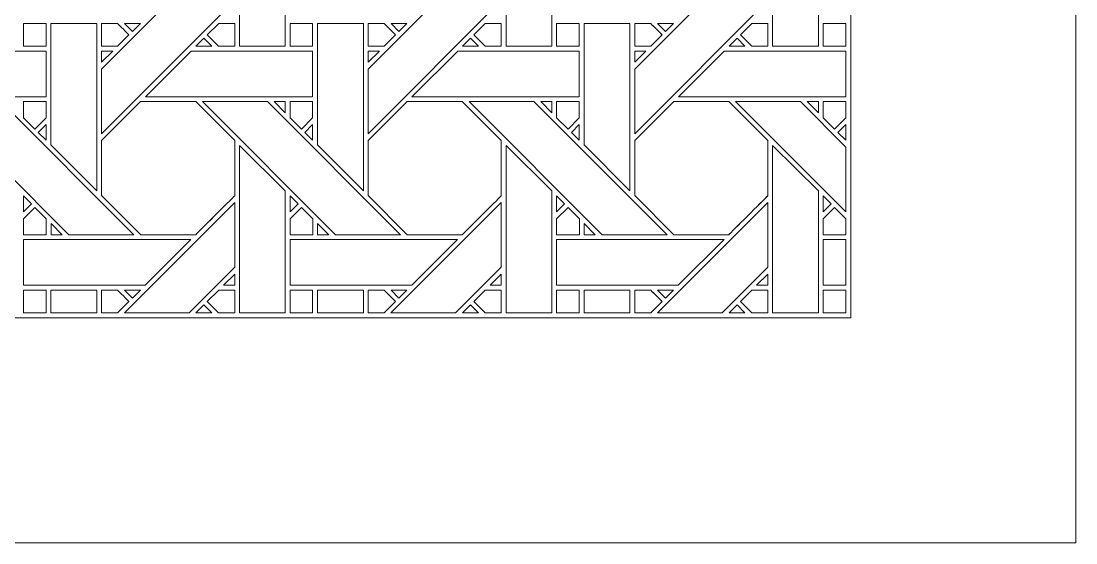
# Model space of a CAD drawing. Header units: inches. Extents: x 4.9 to 19.9, y 1.6 to 16.6.
# Drawn here: x 16.129 to 19.883, y 1.595 to 3.451 of the extents above; entities that cross this region are included whole.
import ezdxf

# ---------------------------------------------------------------- set-up
doc = ezdxf.new("R2010")
doc.units = ezdxf.units.IN
doc.header["$MEASUREMENT"] = 0
doc.layers.add('Design', color=7, linetype='Continuous', lineweight=0)

msp = doc.modelspace()

# ---------------------------------------------------------------- linework, layer by layer
at = {"layer": 'Design'}
for points, knots in [([(4.8829, 16.5948), (4.8829, 16.5948), (4.8829, 1.5948), (4.8829, 1.5948), (4.8829, 1.5948), (19.8829, 1.5948), (19.8829, 1.5948), (19.8829, 1.5948), (19.8829, 16.5948), (19.8829, 16.5948), (19.8829, 16.5948), (4.8829, 16.5948), (4.8829, 16.5948)], [0, 0, 0, 0, 1, 1, 1, 2, 2, 2, 3, 3, 3, 4, 4, 4, 4]), ([(5.684, 15.7937), (5.684, 15.7937), (5.684, 2.3959), (5.684, 2.3959), (5.684, 2.3959), (19.0818, 2.3959), (19.0818, 2.3959), (19.0818, 2.3959), (19.0818, 15.7937), (19.0818, 15.7937), (19.0818, 15.7937), (5.684, 15.7937), (5.684, 15.7937)], [0, 0, 0, 0, 1, 1, 1, 2, 2, 2, 3, 3, 3, 4, 4, 4, 4]), ([(17.0689, 3.7957), (17.0689, 3.7957), (17.0689, 3.362), (17.0689, 3.362), (17.0689, 3.362), (16.9061, 3.362), (16.9061, 3.362), (16.9061, 3.362), (16.9061, 3.9579), (16.9061, 3.9579), (16.9061, 3.9579), (17.0689, 3.7957), (17.0689, 3.7957)], [0, 0, 0, 0, 1, 1, 1, 2, 2, 2, 3, 3, 3, 4, 4, 4, 4]), ([(18.0176, 3.7957), (18.0176, 3.7957), (18.0176, 3.362), (18.0176, 3.362), (18.0176, 3.362), (17.8548, 3.362), (17.8548, 3.362), (17.8548, 3.362), (17.8548, 3.9579), (17.8548, 3.9579), (17.8548, 3.9579), (18.0176, 3.7957), (18.0176, 3.7957)], [0, 0, 0, 0, 1, 1, 1, 2, 2, 2, 3, 3, 3, 4, 4, 4, 4]), ([(18.8036, 3.362), (18.8036, 3.362), (18.8036, 3.9579), (18.8036, 3.9579), (18.8036, 3.9579), (18.9663, 3.7957), (18.9663, 3.7957), (18.9663, 3.7957), (18.9663, 3.362), (18.9663, 3.362), (18.9663, 3.362), (18.8036, 3.362), (18.8036, 3.362)], [0, 0, 0, 0, 1, 1, 1, 2, 2, 2, 3, 3, 3, 4, 4, 4, 4]), ([(16.4153, 3.2807), (16.4153, 3.2807), (16.889, 3.7543), (16.889, 3.7543), (16.889, 3.7543), (16.889, 3.5243), (16.889, 3.5243), (16.889, 3.5243), (16.4153, 3.0506), (16.4153, 3.0506), (16.4153, 3.0506), (16.4153, 3.2807), (16.4153, 3.2807)], [0, 0, 0, 0, 1, 1, 1, 2, 2, 2, 3, 3, 3, 4, 4, 4, 4]), ([(17.364, 3.2807), (17.364, 3.2807), (17.8377, 3.7543), (17.8377, 3.7543), (17.8377, 3.7543), (17.8377, 3.5243), (17.8377, 3.5243), (17.8377, 3.5243), (17.364, 3.0506), (17.364, 3.0506), (17.364, 3.0506), (17.364, 3.2807), (17.364, 3.2807)], [0, 0, 0, 0, 1, 1, 1, 2, 2, 2, 3, 3, 3, 4, 4, 4, 4]), ([(18.3128, 3.2807), (18.3128, 3.2807), (18.7864, 3.7543), (18.7864, 3.7543), (18.7864, 3.7543), (18.7864, 3.5243), (18.7864, 3.5243), (18.7864, 3.5243), (18.3128, 3.0506), (18.3128, 3.0506), (18.3128, 3.0506), (18.3128, 3.2807), (18.3128, 3.2807)], [0, 0, 0, 0, 1, 1, 1, 2, 2, 2, 3, 3, 3, 4, 4, 4, 4]), ([(16.1375, 3.4428), (16.1375, 3.4428), (16.2177, 3.4428), (16.2177, 3.4428), (16.2177, 3.4428), (16.2177, 3.362), (16.2177, 3.362), (16.2177, 3.362), (16.1375, 3.362), (16.1375, 3.362), (16.1375, 3.362), (16.1375, 3.4428), (16.1375, 3.4428)], [0, 0, 0, 0, 1, 1, 1, 2, 2, 2, 3, 3, 3, 4, 4, 4, 4]), ([(16.2177, 3.4428), (16.2177, 3.4428), (16.2177, 3.362), (16.2177, 3.362), (16.2177, 3.362), (16.1375, 3.362), (16.1375, 3.362), (16.1375, 3.362), (16.1375, 3.4428), (16.1375, 3.4428), (16.1375, 3.4428), (16.2177, 3.4428), (16.2177, 3.4428)], [0, 0, 0, 0, 1, 1, 1, 2, 2, 2, 3, 3, 3, 4, 4, 4, 4]), ([(16.3982, 3.4428), (16.3982, 3.4428), (16.3982, 2.8477), (16.3982, 2.8477), (16.3982, 2.8477), (16.2352, 3.0106), (16.2352, 3.0106), (16.2352, 3.0106), (16.2352, 3.4428), (16.2352, 3.4428), (16.2352, 3.4428), (16.3982, 3.4428), (16.3982, 3.4428)], [0, 0, 0, 0, 1, 1, 1, 2, 2, 2, 3, 3, 3, 4, 4, 4, 4]), ([(16.4724, 3.4428), (16.4775, 3.4377), (16.5083, 3.4069), (16.5127, 3.4024), (16.5127, 3.4024), (16.4723, 3.362), (16.4723, 3.362), (16.4723, 3.362), (16.4153, 3.362), (16.4153, 3.362), (16.4153, 3.362), (16.4153, 3.4428), (16.4153, 3.4428), (16.4153, 3.4428), (16.4724, 3.4428), (16.4724, 3.4428)], [0, 0, 0, 0, 1, 1, 1, 2, 2, 2, 3, 3, 3, 4, 4, 4, 5, 5, 5, 5]), ([(16.4153, 3.362), (16.4153, 3.362), (16.4153, 3.4428), (16.4153, 3.4428), (16.4153, 3.4428), (16.4724, 3.4428), (16.4724, 3.4428), (16.4777, 3.4375), (16.5085, 3.4067), (16.5127, 3.4024), (16.5127, 3.4024), (16.4723, 3.362), (16.4723, 3.362), (16.4723, 3.362), (16.4153, 3.362), (16.4153, 3.362)], [0, 0, 0, 0, 1, 1, 1, 2, 2, 2, 3, 3, 3, 4, 4, 4, 5, 5, 5, 5]), ([(16.4967, 3.4428), (16.4967, 3.4428), (16.5532, 3.4428), (16.5532, 3.4428), (16.5532, 3.4428), (16.5249, 3.4146), (16.5249, 3.4146), (16.5249, 3.4146), (16.4967, 3.4428), (16.4967, 3.4428)], [0, 0, 0, 0, 1, 1, 1, 2, 2, 2, 3, 3, 3, 3]), ([(16.8319, 3.362), (16.8319, 3.362), (16.7915, 3.4024), (16.7915, 3.4024), (16.7915, 3.4024), (16.832, 3.4428), (16.832, 3.4428), (16.832, 3.4428), (16.889, 3.4428), (16.889, 3.4428), (16.889, 3.4428), (16.889, 3.362), (16.889, 3.362), (16.889, 3.362), (16.8319, 3.362), (16.8319, 3.362)], [0, 0, 0, 0, 1, 1, 1, 2, 2, 2, 3, 3, 3, 4, 4, 4, 5, 5, 5, 5]), ([(16.7915, 3.4024), (16.7915, 3.4024), (16.832, 3.4428), (16.832, 3.4428), (16.832, 3.4428), (16.889, 3.4428), (16.889, 3.4428), (16.889, 3.4428), (16.889, 3.362), (16.889, 3.362), (16.889, 3.362), (16.8319, 3.362), (16.8319, 3.362), (16.8319, 3.362), (16.7915, 3.4024), (16.7915, 3.4024)], [0, 0, 0, 0, 1, 1, 1, 2, 2, 2, 3, 3, 3, 4, 4, 4, 5, 5, 5, 5]), ([(17.0862, 3.362), (17.0862, 3.362), (17.0862, 3.4428), (17.0862, 3.4428), (17.0862, 3.4428), (17.1665, 3.4428), (17.1665, 3.4428), (17.1665, 3.4428), (17.1665, 3.362), (17.1665, 3.362), (17.1665, 3.362), (17.0862, 3.362), (17.0862, 3.362)], [0, 0, 0, 0, 1, 1, 1, 2, 2, 2, 3, 3, 3, 4, 4, 4, 4]), ([(17.1665, 3.4428), (17.1665, 3.4428), (17.1665, 3.362), (17.1665, 3.362), (17.1665, 3.362), (17.0862, 3.362), (17.0862, 3.362), (17.0862, 3.362), (17.0862, 3.4428), (17.0862, 3.4428), (17.0862, 3.4428), (17.1665, 3.4428), (17.1665, 3.4428)], [0, 0, 0, 0, 1, 1, 1, 2, 2, 2, 3, 3, 3, 4, 4, 4, 4]), ([(17.3469, 3.4428), (17.3469, 3.4428), (17.3469, 2.8477), (17.3469, 2.8477), (17.3469, 2.8477), (17.184, 3.0106), (17.184, 3.0106), (17.184, 3.0106), (17.184, 3.4428), (17.184, 3.4428), (17.184, 3.4428), (17.3469, 3.4428), (17.3469, 3.4428)], [0, 0, 0, 0, 1, 1, 1, 2, 2, 2, 3, 3, 3, 4, 4, 4, 4]), ([(17.4211, 3.4428), (17.4263, 3.4377), (17.457, 3.4069), (17.4615, 3.4024), (17.4615, 3.4024), (17.421, 3.362), (17.421, 3.362), (17.421, 3.362), (17.3641, 3.362), (17.3641, 3.362), (17.3641, 3.362), (17.3641, 3.4428), (17.3641, 3.4428), (17.3641, 3.4428), (17.4211, 3.4428), (17.4211, 3.4428)], [0, 0, 0, 0, 1, 1, 1, 2, 2, 2, 3, 3, 3, 4, 4, 4, 5, 5, 5, 5]), ([(17.3641, 3.362), (17.3641, 3.362), (17.3641, 3.4428), (17.3641, 3.4428), (17.3641, 3.4428), (17.4211, 3.4428), (17.4211, 3.4428), (17.4265, 3.4375), (17.4573, 3.4067), (17.4615, 3.4024), (17.4615, 3.4024), (17.421, 3.362), (17.421, 3.362), (17.421, 3.362), (17.3641, 3.362), (17.3641, 3.362)], [0, 0, 0, 0, 1, 1, 1, 2, 2, 2, 3, 3, 3, 4, 4, 4, 5, 5, 5, 5]), ([(17.4455, 3.4428), (17.4455, 3.4428), (17.5019, 3.4428), (17.5019, 3.4428), (17.5019, 3.4428), (17.4736, 3.4146), (17.4736, 3.4146), (17.4736, 3.4146), (17.4455, 3.4428), (17.4455, 3.4428)], [0, 0, 0, 0, 1, 1, 1, 2, 2, 2, 3, 3, 3, 3]), ([(17.7806, 3.362), (17.7806, 3.362), (17.7403, 3.4024), (17.7403, 3.4024), (17.7403, 3.4024), (17.7807, 3.4428), (17.7807, 3.4428), (17.7807, 3.4428), (17.8377, 3.4428), (17.8377, 3.4428), (17.8377, 3.4428), (17.8377, 3.362), (17.8377, 3.362), (17.8377, 3.362), (17.7806, 3.362), (17.7806, 3.362)], [0, 0, 0, 0, 1, 1, 1, 2, 2, 2, 3, 3, 3, 4, 4, 4, 5, 5, 5, 5]), ([(17.7403, 3.4024), (17.7403, 3.4024), (17.7807, 3.4428), (17.7807, 3.4428), (17.7807, 3.4428), (17.8377, 3.4428), (17.8377, 3.4428), (17.8377, 3.4428), (17.8377, 3.362), (17.8377, 3.362), (17.8377, 3.362), (17.7806, 3.362), (17.7806, 3.362), (17.7806, 3.362), (17.7403, 3.4024), (17.7403, 3.4024)], [0, 0, 0, 0, 1, 1, 1, 2, 2, 2, 3, 3, 3, 4, 4, 4, 5, 5, 5, 5]), ([(18.0349, 3.4428), (18.0349, 3.4428), (18.1152, 3.4428), (18.1152, 3.4428), (18.1152, 3.4428), (18.1152, 3.362), (18.1152, 3.362), (18.1152, 3.362), (18.0349, 3.362), (18.0349, 3.362), (18.0349, 3.362), (18.0349, 3.4428), (18.0349, 3.4428)], [0, 0, 0, 0, 1, 1, 1, 2, 2, 2, 3, 3, 3, 4, 4, 4, 4]), ([(18.1152, 3.4428), (18.1152, 3.4428), (18.1152, 3.362), (18.1152, 3.362), (18.1152, 3.362), (18.0349, 3.362), (18.0349, 3.362), (18.0349, 3.362), (18.0349, 3.4428), (18.0349, 3.4428), (18.0349, 3.4428), (18.1152, 3.4428), (18.1152, 3.4428)], [0, 0, 0, 0, 1, 1, 1, 2, 2, 2, 3, 3, 3, 4, 4, 4, 4]), ([(18.2956, 3.4428), (18.2956, 3.4428), (18.2956, 2.8477), (18.2956, 2.8477), (18.2956, 2.8477), (18.1327, 3.0106), (18.1327, 3.0106), (18.1327, 3.0106), (18.1327, 3.4428), (18.1327, 3.4428), (18.1327, 3.4428), (18.2956, 3.4428), (18.2956, 3.4428)], [0, 0, 0, 0, 1, 1, 1, 2, 2, 2, 3, 3, 3, 4, 4, 4, 4]), ([(18.3699, 3.4428), (18.375, 3.4377), (18.4058, 3.4069), (18.4102, 3.4024), (18.4102, 3.4024), (18.3698, 3.362), (18.3698, 3.362), (18.3698, 3.362), (18.3128, 3.362), (18.3128, 3.362), (18.3128, 3.362), (18.3128, 3.4428), (18.3128, 3.4428), (18.3128, 3.4428), (18.3699, 3.4428), (18.3699, 3.4428)], [0, 0, 0, 0, 1, 1, 1, 2, 2, 2, 3, 3, 3, 4, 4, 4, 5, 5, 5, 5]), ([(18.3128, 3.362), (18.3128, 3.362), (18.3128, 3.4428), (18.3128, 3.4428), (18.3128, 3.4428), (18.3699, 3.4428), (18.3699, 3.4428), (18.3752, 3.4375), (18.406, 3.4067), (18.4102, 3.4024), (18.4102, 3.4024), (18.3698, 3.362), (18.3698, 3.362), (18.3698, 3.362), (18.3128, 3.362), (18.3128, 3.362)], [0, 0, 0, 0, 1, 1, 1, 2, 2, 2, 3, 3, 3, 4, 4, 4, 5, 5, 5, 5]), ([(18.3942, 3.4428), (18.3942, 3.4428), (18.4507, 3.4428), (18.4507, 3.4428), (18.4507, 3.4428), (18.4224, 3.4146), (18.4224, 3.4146), (18.4224, 3.4146), (18.3942, 3.4428), (18.3942, 3.4428)], [0, 0, 0, 0, 1, 1, 1, 2, 2, 2, 3, 3, 3, 3]), ([(18.7294, 3.362), (18.7294, 3.362), (18.689, 3.4024), (18.689, 3.4024), (18.689, 3.4024), (18.7294, 3.4428), (18.7294, 3.4428), (18.7294, 3.4428), (18.7865, 3.4428), (18.7865, 3.4428), (18.7865, 3.4428), (18.7865, 3.362), (18.7865, 3.362), (18.7865, 3.362), (18.7294, 3.362), (18.7294, 3.362)], [0, 0, 0, 0, 1, 1, 1, 2, 2, 2, 3, 3, 3, 4, 4, 4, 5, 5, 5, 5]), ([(18.7865, 3.362), (18.7865, 3.362), (18.7294, 3.362), (18.7294, 3.362), (18.7294, 3.362), (18.689, 3.4024), (18.689, 3.4024), (18.689, 3.4024), (18.7294, 3.4428), (18.7294, 3.4428), (18.7294, 3.4428), (18.7865, 3.4428), (18.7865, 3.4428), (18.7865, 3.4428), (18.7865, 3.362), (18.7865, 3.362)], [0, 0, 0, 0, 1, 1, 1, 2, 2, 2, 3, 3, 3, 4, 4, 4, 5, 5, 5, 5]), ([(19.0639, 3.362), (19.0639, 3.362), (18.9837, 3.362), (18.9837, 3.362), (18.9837, 3.362), (18.9837, 3.4428), (18.9837, 3.4428), (18.9837, 3.4428), (19.0639, 3.4428), (19.0639, 3.4428), (19.0639, 3.4428), (19.0639, 3.362), (19.0639, 3.362)], [0, 0, 0, 0, 1, 1, 1, 2, 2, 2, 3, 3, 3, 4, 4, 4, 4]), ([(18.9837, 3.362), (18.9837, 3.362), (18.9837, 3.4428), (18.9837, 3.4428), (18.9837, 3.4428), (19.0639, 3.4428), (19.0639, 3.4428), (19.0639, 3.4428), (19.0639, 3.362), (19.0639, 3.362), (19.0639, 3.362), (18.9837, 3.362), (18.9837, 3.362)], [0, 0, 0, 0, 1, 1, 1, 2, 2, 2, 3, 3, 3, 4, 4, 4, 4]), ([(16.8076, 3.362), (16.8076, 3.362), (16.7511, 3.362), (16.7511, 3.362), (16.7511, 3.362), (16.7794, 3.3903), (16.7794, 3.3903), (16.7794, 3.3903), (16.8076, 3.362), (16.8076, 3.362)], [0, 0, 0, 0, 1, 1, 1, 2, 2, 2, 3, 3, 3, 3]), ([(17.7564, 3.362), (17.7564, 3.362), (17.6999, 3.362), (17.6999, 3.362), (17.6999, 3.362), (17.7281, 3.3903), (17.7281, 3.3903), (17.7281, 3.3903), (17.7564, 3.362), (17.7564, 3.362)], [0, 0, 0, 0, 1, 1, 1, 2, 2, 2, 3, 3, 3, 3]), ([(18.6768, 3.3903), (18.6768, 3.3903), (18.7051, 3.362), (18.7051, 3.362), (18.7051, 3.362), (18.6486, 3.362), (18.6486, 3.362), (18.6486, 3.362), (18.6768, 3.3903), (18.6768, 3.3903)], [0, 0, 0, 0, 1, 1, 1, 2, 2, 2, 3, 3, 3, 3]), ([(15.7853, 3.3449), (15.7853, 3.3449), (16.2177, 3.3449), (16.2177, 3.3449), (16.2177, 3.3449), (16.2177, 3.1821), (16.2177, 3.1821), (16.2177, 3.1821), (15.6224, 3.1821), (15.6224, 3.1821), (15.6224, 3.1821), (15.7853, 3.3449), (15.7853, 3.3449)], [0, 0, 0, 0, 1, 1, 1, 2, 2, 2, 3, 3, 3, 4, 4, 4, 4]), ([(16.4551, 3.3449), (16.4551, 3.3449), (16.4153, 3.3051), (16.4153, 3.3051), (16.4153, 3.3051), (16.4153, 3.3449), (16.4153, 3.3449), (16.4153, 3.3449), (16.4551, 3.3449), (16.4551, 3.3449)], [0, 0, 0, 0, 1, 1, 1, 2, 2, 2, 3, 3, 3, 3]), ([(16.734, 3.3449), (16.734, 3.3449), (17.1664, 3.3449), (17.1664, 3.3449), (17.1664, 3.3449), (17.1664, 3.1821), (17.1664, 3.1821), (17.1664, 3.1821), (16.5711, 3.1821), (16.5711, 3.1821), (16.5711, 3.1821), (16.734, 3.3449), (16.734, 3.3449)], [0, 0, 0, 0, 1, 1, 1, 2, 2, 2, 3, 3, 3, 4, 4, 4, 4]), ([(17.4039, 3.3449), (17.4039, 3.3449), (17.364, 3.3051), (17.364, 3.3051), (17.364, 3.3051), (17.364, 3.3449), (17.364, 3.3449), (17.364, 3.3449), (17.4039, 3.3449), (17.4039, 3.3449)], [0, 0, 0, 0, 1, 1, 1, 2, 2, 2, 3, 3, 3, 3]), ([(17.6827, 3.3449), (17.6827, 3.3449), (18.1152, 3.3449), (18.1152, 3.3449), (18.1152, 3.3449), (18.1152, 3.1821), (18.1152, 3.1821), (18.1152, 3.1821), (17.5199, 3.1821), (17.5199, 3.1821), (17.5199, 3.1821), (17.6827, 3.3449), (17.6827, 3.3449)], [0, 0, 0, 0, 1, 1, 1, 2, 2, 2, 3, 3, 3, 4, 4, 4, 4]), ([(18.3526, 3.3449), (18.3526, 3.3449), (18.3128, 3.3051), (18.3128, 3.3051), (18.3128, 3.3051), (18.3128, 3.3449), (18.3128, 3.3449), (18.3128, 3.3449), (18.3526, 3.3449), (18.3526, 3.3449)], [0, 0, 0, 0, 1, 1, 1, 2, 2, 2, 3, 3, 3, 3]), ([(19.0639, 3.3449), (19.0639, 3.3449), (19.0639, 3.1821), (19.0639, 3.1821), (19.0639, 3.1821), (18.4686, 3.1821), (18.4686, 3.1821), (18.4686, 3.1821), (18.6314, 3.3449), (18.6314, 3.3449), (18.6314, 3.3449), (19.0639, 3.3449), (19.0639, 3.3449)], [0, 0, 0, 0, 1, 1, 1, 2, 2, 2, 3, 3, 3, 4, 4, 4, 4]), ([(15.8257, 3.165), (15.8257, 3.165), (16.0567, 3.165), (16.0567, 3.165), (16.0567, 3.165), (16.5303, 2.6913), (16.5303, 2.6913), (16.5303, 2.6913), (16.2993, 2.6913), (16.2993, 2.6913), (16.2993, 2.6913), (15.8257, 3.165), (15.8257, 3.165)], [0, 0, 0, 0, 1, 1, 1, 2, 2, 2, 3, 3, 3, 4, 4, 4, 4]), ([(16.2177, 3.1649), (16.2177, 3.1649), (16.2177, 3.1073), (16.2177, 3.1073), (16.2177, 3.1073), (16.1778, 3.0674), (16.1778, 3.0674), (16.1778, 3.0674), (16.1375, 3.1077), (16.1375, 3.1077), (16.1375, 3.1077), (16.1375, 3.1649), (16.1375, 3.1649), (16.1375, 3.1649), (16.2177, 3.1649), (16.2177, 3.1649)], [0, 0, 0, 0, 1, 1, 1, 2, 2, 2, 3, 3, 3, 4, 4, 4, 5, 5, 5, 5]), ([(16.1778, 3.0674), (16.1778, 3.0674), (16.1375, 3.1077), (16.1375, 3.1077), (16.1375, 3.1077), (16.1375, 3.1649), (16.1375, 3.1649), (16.1375, 3.1649), (16.2177, 3.1649), (16.2177, 3.1649), (16.2177, 3.1649), (16.2177, 3.1073), (16.2177, 3.1073), (16.2177, 3.1073), (16.1778, 3.0674), (16.1778, 3.0674)], [0, 0, 0, 0, 1, 1, 1, 2, 2, 2, 3, 3, 3, 4, 4, 4, 5, 5, 5, 5]), ([(16.4153, 2.8305), (16.4153, 2.8305), (16.4153, 3.0262), (16.4153, 3.0262), (16.4153, 3.0262), (16.554, 3.1649), (16.554, 3.1649), (16.554, 3.1649), (16.7502, 3.1649), (16.7502, 3.1649), (16.7502, 3.1649), (16.889, 3.0262), (16.889, 3.0262), (16.889, 3.0262), (16.889, 2.83), (16.889, 2.83), (16.8712, 2.812), (16.7593, 2.7003), (16.7503, 2.6913), (16.7503, 2.6913), (16.5546, 2.6913), (16.5546, 2.6913), (16.5546, 2.6913), (16.4153, 2.8305), (16.4153, 2.8305)], [0, 0, 0, 0, 1, 1, 1, 2, 2, 2, 3, 3, 3, 4, 4, 4, 5, 5, 5, 6, 6, 6, 7, 7, 7, 8, 8, 8, 8]), ([(16.5546, 2.6913), (16.5546, 2.6913), (16.4153, 2.8305), (16.4153, 2.8305), (16.4153, 2.8305), (16.4153, 3.0262), (16.4153, 3.0262), (16.4153, 3.0262), (16.554, 3.1649), (16.554, 3.1649), (16.554, 3.1649), (16.7502, 3.1649), (16.7502, 3.1649), (16.7502, 3.1649), (16.889, 3.0262), (16.889, 3.0262), (16.889, 3.0262), (16.889, 2.83), (16.889, 2.83), (16.8711, 2.812), (16.7592, 2.7002), (16.7503, 2.6913), (16.7503, 2.6913), (16.5546, 2.6913), (16.5546, 2.6913)], [0, 0, 0, 0, 1, 1, 1, 2, 2, 2, 3, 3, 3, 4, 4, 4, 5, 5, 5, 6, 6, 6, 7, 7, 7, 8, 8, 8, 8]), ([(16.7745, 3.165), (16.7745, 3.165), (17.0054, 3.165), (17.0054, 3.165), (17.0054, 3.165), (17.479, 2.6913), (17.479, 2.6913), (17.479, 2.6913), (17.248, 2.6913), (17.248, 2.6913), (17.248, 2.6913), (16.7745, 3.165), (16.7745, 3.165)], [0, 0, 0, 0, 1, 1, 1, 2, 2, 2, 3, 3, 3, 4, 4, 4, 4]), ([(17.069, 3.165), (17.069, 3.165), (17.069, 3.1251), (17.069, 3.1251), (17.069, 3.1251), (17.0295, 3.165), (17.0295, 3.165), (17.0295, 3.165), (17.069, 3.165), (17.069, 3.165)], [0, 0, 0, 0, 1, 1, 1, 2, 2, 2, 3, 3, 3, 3]), ([(17.1665, 3.1649), (17.1665, 3.1649), (17.1665, 3.1073), (17.1665, 3.1073), (17.1665, 3.1073), (17.1265, 3.0674), (17.1265, 3.0674), (17.1265, 3.0674), (17.0862, 3.1077), (17.0862, 3.1077), (17.0862, 3.1077), (17.0862, 3.1649), (17.0862, 3.1649), (17.0862, 3.1649), (17.1665, 3.1649), (17.1665, 3.1649)], [0, 0, 0, 0, 1, 1, 1, 2, 2, 2, 3, 3, 3, 4, 4, 4, 5, 5, 5, 5]), ([(17.1265, 3.0674), (17.1265, 3.0674), (17.0862, 3.1077), (17.0862, 3.1077), (17.0862, 3.1077), (17.0862, 3.1649), (17.0862, 3.1649), (17.0862, 3.1649), (17.1665, 3.1649), (17.1665, 3.1649), (17.1665, 3.1649), (17.1665, 3.1073), (17.1665, 3.1073), (17.1665, 3.1073), (17.1265, 3.0674), (17.1265, 3.0674)], [0, 0, 0, 0, 1, 1, 1, 2, 2, 2, 3, 3, 3, 4, 4, 4, 5, 5, 5, 5]), ([(17.3641, 2.8305), (17.3641, 2.8305), (17.3641, 3.0262), (17.3641, 3.0262), (17.3641, 3.0262), (17.5028, 3.1649), (17.5028, 3.1649), (17.5028, 3.1649), (17.699, 3.1649), (17.699, 3.1649), (17.699, 3.1649), (17.8377, 3.0262), (17.8377, 3.0262), (17.8377, 3.0262), (17.8377, 2.83), (17.8377, 2.83), (17.8199, 2.812), (17.708, 2.7003), (17.699, 2.6913), (17.699, 2.6913), (17.5033, 2.6913), (17.5033, 2.6913), (17.5033, 2.6913), (17.3641, 2.8305), (17.3641, 2.8305)], [0, 0, 0, 0, 1, 1, 1, 2, 2, 2, 3, 3, 3, 4, 4, 4, 5, 5, 5, 6, 6, 6, 7, 7, 7, 8, 8, 8, 8]), ([(17.5033, 2.6913), (17.5033, 2.6913), (17.3641, 2.8305), (17.3641, 2.8305), (17.3641, 2.8305), (17.3641, 3.0262), (17.3641, 3.0262), (17.3641, 3.0262), (17.5028, 3.1649), (17.5028, 3.1649), (17.5028, 3.1649), (17.699, 3.1649), (17.699, 3.1649), (17.699, 3.1649), (17.8377, 3.0262), (17.8377, 3.0262), (17.8377, 3.0262), (17.8377, 2.83), (17.8377, 2.83), (17.8199, 2.812), (17.708, 2.7002), (17.699, 2.6913), (17.699, 2.6913), (17.5033, 2.6913), (17.5033, 2.6913)], [0, 0, 0, 0, 1, 1, 1, 2, 2, 2, 3, 3, 3, 4, 4, 4, 5, 5, 5, 6, 6, 6, 7, 7, 7, 8, 8, 8, 8]), ([(17.7232, 3.165), (17.7232, 3.165), (17.9541, 3.165), (17.9541, 3.165), (17.9541, 3.165), (18.4278, 2.6913), (18.4278, 2.6913), (18.4278, 2.6913), (18.1968, 2.6913), (18.1968, 2.6913), (18.1968, 2.6913), (17.7232, 3.165), (17.7232, 3.165)], [0, 0, 0, 0, 1, 1, 1, 2, 2, 2, 3, 3, 3, 4, 4, 4, 4]), ([(18.0177, 3.165), (18.0177, 3.165), (18.0177, 3.1251), (18.0177, 3.1251), (18.0177, 3.1251), (17.9783, 3.165), (17.9783, 3.165), (17.9783, 3.165), (18.0177, 3.165), (18.0177, 3.165)], [0, 0, 0, 0, 1, 1, 1, 2, 2, 2, 3, 3, 3, 3]), ([(18.1152, 3.1649), (18.1152, 3.1649), (18.1152, 3.1073), (18.1152, 3.1073), (18.1152, 3.1073), (18.0753, 3.0674), (18.0753, 3.0674), (18.0753, 3.0674), (18.0349, 3.1077), (18.0349, 3.1077), (18.0349, 3.1077), (18.0349, 3.1649), (18.0349, 3.1649), (18.0349, 3.1649), (18.1152, 3.1649), (18.1152, 3.1649)], [0, 0, 0, 0, 1, 1, 1, 2, 2, 2, 3, 3, 3, 4, 4, 4, 5, 5, 5, 5]), ([(18.0753, 3.0674), (18.0753, 3.0674), (18.0349, 3.1077), (18.0349, 3.1077), (18.0349, 3.1077), (18.0349, 3.1649), (18.0349, 3.1649), (18.0349, 3.1649), (18.1152, 3.1649), (18.1152, 3.1649), (18.1152, 3.1649), (18.1152, 3.1073), (18.1152, 3.1073), (18.1152, 3.1073), (18.0753, 3.0674), (18.0753, 3.0674)], [0, 0, 0, 0, 1, 1, 1, 2, 2, 2, 3, 3, 3, 4, 4, 4, 5, 5, 5, 5]), ([(18.3128, 2.8305), (18.3128, 2.8305), (18.3128, 3.0262), (18.3128, 3.0262), (18.3128, 3.0262), (18.4515, 3.1649), (18.4515, 3.1649), (18.4515, 3.1649), (18.6477, 3.1649), (18.6477, 3.1649), (18.6477, 3.1649), (18.7865, 3.0262), (18.7865, 3.0262), (18.7865, 3.0262), (18.7865, 2.83), (18.7865, 2.83), (18.7687, 2.812), (18.6567, 2.7003), (18.6478, 2.6913), (18.6478, 2.6913), (18.452, 2.6913), (18.452, 2.6913), (18.452, 2.6913), (18.3128, 2.8305), (18.3128, 2.8305)], [0, 0, 0, 0, 1, 1, 1, 2, 2, 2, 3, 3, 3, 4, 4, 4, 5, 5, 5, 6, 6, 6, 7, 7, 7, 8, 8, 8, 8]), ([(18.452, 2.6913), (18.452, 2.6913), (18.3128, 2.8305), (18.3128, 2.8305), (18.3128, 2.8305), (18.3128, 3.0262), (18.3128, 3.0262), (18.3128, 3.0262), (18.4515, 3.1649), (18.4515, 3.1649), (18.4515, 3.1649), (18.6477, 3.1649), (18.6477, 3.1649), (18.6477, 3.1649), (18.7865, 3.0262), (18.7865, 3.0262), (18.7865, 3.0262), (18.7865, 2.83), (18.7865, 2.83), (18.7685, 2.8119), (18.6566, 2.7002), (18.6478, 2.6913), (18.6478, 2.6913), (18.452, 2.6913), (18.452, 2.6913)], [0, 0, 0, 0, 1, 1, 1, 2, 2, 2, 3, 3, 3, 4, 4, 4, 5, 5, 5, 6, 6, 6, 7, 7, 7, 8, 8, 8, 8]), ([(19.0644, 2.7724), (19.0644, 2.7724), (18.6719, 3.165), (18.6719, 3.165), (18.6719, 3.165), (18.9029, 3.165), (18.9029, 3.165), (18.9029, 3.165), (19.0644, 3.0034), (19.0644, 3.0034), (19.0644, 3.0034), (19.0644, 2.7724), (19.0644, 2.7724)], [0, 0, 0, 0, 1, 1, 1, 2, 2, 2, 3, 3, 3, 4, 4, 4, 4]), ([(18.9664, 3.165), (18.9664, 3.165), (18.9664, 3.1251), (18.9664, 3.1251), (18.9664, 3.1251), (18.927, 3.165), (18.927, 3.165), (18.927, 3.165), (18.9664, 3.165), (18.9664, 3.165)], [0, 0, 0, 0, 1, 1, 1, 2, 2, 2, 3, 3, 3, 3]), ([(19.0639, 3.1649), (19.0639, 3.1649), (19.0639, 3.1073), (19.0639, 3.1073), (19.0639, 3.1073), (19.024, 3.0674), (19.024, 3.0674), (19.024, 3.0674), (18.9837, 3.1077), (18.9837, 3.1077), (18.9837, 3.1077), (18.9837, 3.1649), (18.9837, 3.1649), (18.9837, 3.1649), (19.0639, 3.1649), (19.0639, 3.1649)], [0, 0, 0, 0, 1, 1, 1, 2, 2, 2, 3, 3, 3, 4, 4, 4, 5, 5, 5, 5]), ([(19.024, 3.0674), (19.024, 3.0674), (18.9837, 3.1077), (18.9837, 3.1077), (18.9837, 3.1077), (18.9837, 3.1649), (18.9837, 3.1649), (18.9837, 3.1649), (19.0639, 3.1649), (19.0639, 3.1649), (19.0639, 3.1649), (19.0639, 3.1073), (19.0639, 3.1073), (19.0639, 3.1073), (19.024, 3.0674), (19.024, 3.0674)], [0, 0, 0, 0, 1, 1, 1, 2, 2, 2, 3, 3, 3, 4, 4, 4, 5, 5, 5, 5]), ([(16.2177, 3.0831), (16.2177, 3.0831), (16.2177, 3.028), (16.2177, 3.028), (16.2177, 3.028), (16.1899, 3.0553), (16.1899, 3.0553), (16.1899, 3.0553), (16.2177, 3.0831), (16.2177, 3.0831)], [0, 0, 0, 0, 1, 1, 1, 2, 2, 2, 3, 3, 3, 3]), ([(17.1664, 3.0831), (17.1664, 3.0831), (17.1664, 3.028), (17.1664, 3.028), (17.1664, 3.028), (17.1387, 3.0553), (17.1387, 3.0553), (17.1387, 3.0553), (17.1664, 3.0831), (17.1664, 3.0831)], [0, 0, 0, 0, 1, 1, 1, 2, 2, 2, 3, 3, 3, 3]), ([(18.1152, 3.0831), (18.1152, 3.0831), (18.1152, 3.028), (18.1152, 3.028), (18.1152, 3.028), (18.0874, 3.0553), (18.0874, 3.0553), (18.0874, 3.0553), (18.1152, 3.0831), (18.1152, 3.0831)], [0, 0, 0, 0, 1, 1, 1, 2, 2, 2, 3, 3, 3, 3]), ([(19.0639, 3.0831), (19.0639, 3.0831), (19.0639, 3.028), (19.0639, 3.028), (19.0639, 3.028), (19.0361, 3.0553), (19.0361, 3.0553), (19.0361, 3.0553), (19.0639, 3.0831), (19.0639, 3.0831)], [0, 0, 0, 0, 1, 1, 1, 2, 2, 2, 3, 3, 3, 3]), ([(17.0689, 2.847), (17.0689, 2.847), (17.0689, 2.4133), (17.0689, 2.4133), (17.0689, 2.4133), (16.9061, 2.4133), (16.9061, 2.4133), (16.9061, 2.4133), (16.9061, 3.0092), (16.9061, 3.0092), (16.9061, 3.0092), (17.0689, 2.847), (17.0689, 2.847)], [0, 0, 0, 0, 1, 1, 1, 2, 2, 2, 3, 3, 3, 4, 4, 4, 4]), ([(18.0176, 2.847), (18.0176, 2.847), (18.0176, 2.4133), (18.0176, 2.4133), (18.0176, 2.4133), (17.8548, 2.4133), (17.8548, 2.4133), (17.8548, 2.4133), (17.8548, 3.0092), (17.8548, 3.0092), (17.8548, 3.0092), (18.0176, 2.847), (18.0176, 2.847)], [0, 0, 0, 0, 1, 1, 1, 2, 2, 2, 3, 3, 3, 4, 4, 4, 4]), ([(18.9663, 2.4133), (18.9663, 2.4133), (18.8036, 2.4133), (18.8036, 2.4133), (18.8036, 2.4133), (18.8036, 3.0092), (18.8036, 3.0092), (18.8036, 3.0092), (18.9663, 2.847), (18.9663, 2.847), (18.9663, 2.847), (18.9663, 2.4133), (18.9663, 2.4133)], [0, 0, 0, 0, 1, 1, 1, 2, 2, 2, 3, 3, 3, 4, 4, 4, 4]), ([(16.1374, 2.7728), (16.1374, 2.7728), (16.1374, 2.8295), (16.1374, 2.8295), (16.1374, 2.8295), (16.1656, 2.8009), (16.1656, 2.8009), (16.1656, 2.8009), (16.1374, 2.7728), (16.1374, 2.7728)], [0, 0, 0, 0, 1, 1, 1, 2, 2, 2, 3, 3, 3, 3]), ([(17.0862, 2.7728), (17.0862, 2.7728), (17.0862, 2.8295), (17.0862, 2.8295), (17.0862, 2.8295), (17.1144, 2.8009), (17.1144, 2.8009), (17.1144, 2.8009), (17.0862, 2.7728), (17.0862, 2.7728)], [0, 0, 0, 0, 1, 1, 1, 2, 2, 2, 3, 3, 3, 3]), ([(18.0349, 2.7728), (18.0349, 2.7728), (18.0349, 2.8295), (18.0349, 2.8295), (18.0349, 2.8295), (18.0631, 2.8009), (18.0631, 2.8009), (18.0631, 2.8009), (18.0349, 2.7728), (18.0349, 2.7728)], [0, 0, 0, 0, 1, 1, 1, 2, 2, 2, 3, 3, 3, 3]), ([(18.9836, 2.7728), (18.9836, 2.7728), (18.9836, 2.8295), (18.9836, 2.8295), (18.9836, 2.8295), (19.0118, 2.8009), (19.0118, 2.8009), (19.0118, 2.8009), (18.9836, 2.7728), (18.9836, 2.7728)], [0, 0, 0, 0, 1, 1, 1, 2, 2, 2, 3, 3, 3, 3]), ([(16.1375, 2.691), (16.1375, 2.691), (16.1375, 2.7483), (16.1375, 2.7483), (16.1375, 2.7483), (16.1778, 2.7887), (16.1778, 2.7887), (16.1778, 2.7887), (16.2181, 2.7483), (16.2181, 2.7483), (16.2181, 2.7483), (16.2181, 2.691), (16.2181, 2.691), (16.2181, 2.691), (16.1375, 2.691), (16.1375, 2.691)], [0, 0, 0, 0, 1, 1, 1, 2, 2, 2, 3, 3, 3, 4, 4, 4, 5, 5, 5, 5]), ([(16.1375, 2.7483), (16.1375, 2.7483), (16.1778, 2.7887), (16.1778, 2.7887), (16.1778, 2.7887), (16.2181, 2.7483), (16.2181, 2.7483), (16.2181, 2.7483), (16.2181, 2.691), (16.2181, 2.691), (16.2181, 2.691), (16.1375, 2.691), (16.1375, 2.691), (16.1375, 2.691), (16.1375, 2.7483), (16.1375, 2.7483)], [0, 0, 0, 0, 1, 1, 1, 2, 2, 2, 3, 3, 3, 4, 4, 4, 5, 5, 5, 5]), ([(16.4966, 2.4132), (16.4966, 2.4132), (16.889, 2.8056), (16.889, 2.8056), (16.889, 2.8056), (16.889, 2.5756), (16.889, 2.5756), (16.889, 2.5756), (16.7266, 2.4132), (16.7266, 2.4132), (16.7266, 2.4132), (16.4966, 2.4132), (16.4966, 2.4132)], [0, 0, 0, 0, 1, 1, 1, 2, 2, 2, 3, 3, 3, 4, 4, 4, 4]), ([(17.0862, 2.691), (17.0862, 2.691), (17.0862, 2.7483), (17.0862, 2.7483), (17.0862, 2.7483), (17.1265, 2.7887), (17.1265, 2.7887), (17.1265, 2.7887), (17.1669, 2.7483), (17.1669, 2.7483), (17.1669, 2.7483), (17.1669, 2.691), (17.1669, 2.691), (17.1669, 2.691), (17.0862, 2.691), (17.0862, 2.691)], [0, 0, 0, 0, 1, 1, 1, 2, 2, 2, 3, 3, 3, 4, 4, 4, 5, 5, 5, 5]), ([(17.0862, 2.7483), (17.0862, 2.7483), (17.1265, 2.7887), (17.1265, 2.7887), (17.1265, 2.7887), (17.1669, 2.7483), (17.1669, 2.7483), (17.1669, 2.7483), (17.1669, 2.691), (17.1669, 2.691), (17.1669, 2.691), (17.0862, 2.691), (17.0862, 2.691), (17.0862, 2.691), (17.0862, 2.7483), (17.0862, 2.7483)], [0, 0, 0, 0, 1, 1, 1, 2, 2, 2, 3, 3, 3, 4, 4, 4, 5, 5, 5, 5]), ([(17.4453, 2.4132), (17.4453, 2.4132), (17.8377, 2.8056), (17.8377, 2.8056), (17.8377, 2.8056), (17.8377, 2.5756), (17.8377, 2.5756), (17.8377, 2.5756), (17.6754, 2.4132), (17.6754, 2.4132), (17.6754, 2.4132), (17.4453, 2.4132), (17.4453, 2.4132)], [0, 0, 0, 0, 1, 1, 1, 2, 2, 2, 3, 3, 3, 4, 4, 4, 4]), ([(18.0349, 2.691), (18.0349, 2.691), (18.0349, 2.7483), (18.0349, 2.7483), (18.0349, 2.7483), (18.0753, 2.7887), (18.0753, 2.7887), (18.0753, 2.7887), (18.1156, 2.7483), (18.1156, 2.7483), (18.1156, 2.7483), (18.1156, 2.691), (18.1156, 2.691), (18.1156, 2.691), (18.0349, 2.691), (18.0349, 2.691)], [0, 0, 0, 0, 1, 1, 1, 2, 2, 2, 3, 3, 3, 4, 4, 4, 5, 5, 5, 5]), ([(18.0349, 2.7483), (18.0349, 2.7483), (18.0753, 2.7887), (18.0753, 2.7887), (18.0753, 2.7887), (18.1156, 2.7483), (18.1156, 2.7483), (18.1156, 2.7483), (18.1156, 2.691), (18.1156, 2.691), (18.1156, 2.691), (18.0349, 2.691), (18.0349, 2.691), (18.0349, 2.691), (18.0349, 2.7483), (18.0349, 2.7483)], [0, 0, 0, 0, 1, 1, 1, 2, 2, 2, 3, 3, 3, 4, 4, 4, 5, 5, 5, 5]), ([(18.394, 2.4132), (18.394, 2.4132), (18.7864, 2.8056), (18.7864, 2.8056), (18.7864, 2.8056), (18.7864, 2.5756), (18.7864, 2.5756), (18.7864, 2.5756), (18.6241, 2.4132), (18.6241, 2.4132), (18.6241, 2.4132), (18.394, 2.4132), (18.394, 2.4132)], [0, 0, 0, 0, 1, 1, 1, 2, 2, 2, 3, 3, 3, 4, 4, 4, 4]), ([(18.9837, 2.691), (18.9837, 2.691), (18.9837, 2.7483), (18.9837, 2.7483), (18.9837, 2.7483), (19.024, 2.7887), (19.024, 2.7887), (19.024, 2.7887), (19.0643, 2.7483), (19.0643, 2.7483), (19.0643, 2.7483), (19.0643, 2.691), (19.0643, 2.691), (19.0643, 2.691), (18.9837, 2.691), (18.9837, 2.691)], [0, 0, 0, 0, 1, 1, 1, 2, 2, 2, 3, 3, 3, 4, 4, 4, 5, 5, 5, 5]), ([(18.9837, 2.7483), (18.9837, 2.7483), (19.024, 2.7887), (19.024, 2.7887), (19.024, 2.7887), (19.0643, 2.7483), (19.0643, 2.7483), (19.0643, 2.7483), (19.0643, 2.691), (19.0643, 2.691), (19.0643, 2.691), (18.9837, 2.691), (18.9837, 2.691), (18.9837, 2.691), (18.9837, 2.7483), (18.9837, 2.7483)], [0, 0, 0, 0, 1, 1, 1, 2, 2, 2, 3, 3, 3, 4, 4, 4, 5, 5, 5, 5]), ([(16.2751, 2.6913), (16.2751, 2.6913), (16.2354, 2.6913), (16.2354, 2.6913), (16.2354, 2.6913), (16.2354, 2.7311), (16.2354, 2.7311), (16.2354, 2.7311), (16.2751, 2.6913), (16.2751, 2.6913)], [0, 0, 0, 0, 1, 1, 1, 2, 2, 2, 3, 3, 3, 3]), ([(17.2238, 2.6913), (17.2238, 2.6913), (17.1841, 2.6913), (17.1841, 2.6913), (17.1841, 2.6913), (17.1841, 2.7311), (17.1841, 2.7311), (17.1841, 2.7311), (17.2238, 2.6913), (17.2238, 2.6913)], [0, 0, 0, 0, 1, 1, 1, 2, 2, 2, 3, 3, 3, 3]), ([(18.1725, 2.6913), (18.1725, 2.6913), (18.1328, 2.6913), (18.1328, 2.6913), (18.1328, 2.6913), (18.1328, 2.7311), (18.1328, 2.7311), (18.1328, 2.7311), (18.1725, 2.6913), (18.1725, 2.6913)], [0, 0, 0, 0, 1, 1, 1, 2, 2, 2, 3, 3, 3, 3]), ([(16.1375, 2.5114), (16.1375, 2.5114), (16.1375, 2.6741), (16.1375, 2.6741), (16.1375, 2.6741), (16.7332, 2.6741), (16.7332, 2.6741), (16.7332, 2.6741), (16.5704, 2.5114), (16.5704, 2.5114), (16.5704, 2.5114), (16.1375, 2.5114), (16.1375, 2.5114)], [0, 0, 0, 0, 1, 1, 1, 2, 2, 2, 3, 3, 3, 4, 4, 4, 4]), ([(17.0862, 2.5114), (17.0862, 2.5114), (17.0862, 2.6741), (17.0862, 2.6741), (17.0862, 2.6741), (17.6819, 2.6741), (17.6819, 2.6741), (17.6819, 2.6741), (17.5191, 2.5114), (17.5191, 2.5114), (17.5191, 2.5114), (17.0862, 2.5114), (17.0862, 2.5114)], [0, 0, 0, 0, 1, 1, 1, 2, 2, 2, 3, 3, 3, 4, 4, 4, 4]), ([(18.0349, 2.5114), (18.0349, 2.5114), (18.0349, 2.6741), (18.0349, 2.6741), (18.0349, 2.6741), (18.6306, 2.6741), (18.6306, 2.6741), (18.6306, 2.6741), (18.4679, 2.5114), (18.4679, 2.5114), (18.4679, 2.5114), (18.0349, 2.5114), (18.0349, 2.5114)], [0, 0, 0, 0, 1, 1, 1, 2, 2, 2, 3, 3, 3, 4, 4, 4, 4]), ([(18.9836, 2.5114), (18.9836, 2.5114), (18.9836, 2.6741), (18.9836, 2.6741), (18.9836, 2.6741), (19.0644, 2.6741), (19.0644, 2.6741), (19.0644, 2.6741), (19.0644, 2.5114), (19.0644, 2.5114), (19.0644, 2.5114), (18.9836, 2.5114), (18.9836, 2.5114)], [0, 0, 0, 0, 1, 1, 1, 2, 2, 2, 3, 3, 3, 4, 4, 4, 4]), ([(16.8492, 2.5114), (16.8492, 2.5114), (16.889, 2.5512), (16.889, 2.5512), (16.889, 2.5512), (16.889, 2.5114), (16.889, 2.5114), (16.889, 2.5114), (16.8492, 2.5114), (16.8492, 2.5114)], [0, 0, 0, 0, 1, 1, 1, 2, 2, 2, 3, 3, 3, 3]), ([(17.7979, 2.5114), (17.7979, 2.5114), (17.8377, 2.5512), (17.8377, 2.5512), (17.8377, 2.5512), (17.8377, 2.5114), (17.8377, 2.5114), (17.8377, 2.5114), (17.7979, 2.5114), (17.7979, 2.5114)], [0, 0, 0, 0, 1, 1, 1, 2, 2, 2, 3, 3, 3, 3]), ([(18.7467, 2.5114), (18.7467, 2.5114), (18.7864, 2.5512), (18.7864, 2.5512), (18.7864, 2.5512), (18.7864, 2.5114), (18.7864, 2.5114), (18.7864, 2.5114), (18.7467, 2.5114), (18.7467, 2.5114)], [0, 0, 0, 0, 1, 1, 1, 2, 2, 2, 3, 3, 3, 3]), ([(16.1375, 2.4941), (16.1375, 2.4941), (16.2177, 2.4941), (16.2177, 2.4941), (16.2177, 2.4941), (16.2177, 2.4133), (16.2177, 2.4133), (16.2177, 2.4133), (16.1375, 2.4133), (16.1375, 2.4133), (16.1375, 2.4133), (16.1375, 2.4941), (16.1375, 2.4941)], [0, 0, 0, 0, 1, 1, 1, 2, 2, 2, 3, 3, 3, 4, 4, 4, 4]), ([(16.2177, 2.4133), (16.2177, 2.4133), (16.1375, 2.4133), (16.1375, 2.4133), (16.1375, 2.4133), (16.1375, 2.4941), (16.1375, 2.4941), (16.1375, 2.4941), (16.2177, 2.4941), (16.2177, 2.4941), (16.2177, 2.4941), (16.2177, 2.4133), (16.2177, 2.4133)], [0, 0, 0, 0, 1, 1, 1, 2, 2, 2, 3, 3, 3, 4, 4, 4, 4]), ([(16.2352, 2.4132), (16.2352, 2.4132), (16.2352, 2.4941), (16.2352, 2.4941), (16.2352, 2.4941), (16.3982, 2.4941), (16.3982, 2.4941), (16.3982, 2.4941), (16.3982, 2.4132), (16.3982, 2.4132), (16.3982, 2.4132), (16.2352, 2.4132), (16.2352, 2.4132)], [0, 0, 0, 0, 1, 1, 1, 2, 2, 2, 3, 3, 3, 4, 4, 4, 4]), ([(16.5127, 2.4537), (16.5127, 2.4537), (16.4723, 2.4133), (16.4723, 2.4133), (16.4723, 2.4133), (16.4153, 2.4133), (16.4153, 2.4133), (16.4153, 2.4133), (16.4153, 2.4941), (16.4153, 2.4941), (16.4153, 2.4941), (16.4724, 2.4941), (16.4724, 2.4941), (16.4775, 2.4889), (16.5083, 2.4581), (16.5127, 2.4537)], [0, 0, 0, 0, 1, 1, 1, 2, 2, 2, 3, 3, 3, 4, 4, 4, 5, 5, 5, 5]), ([(16.5127, 2.4537), (16.5127, 2.4537), (16.4723, 2.4133), (16.4723, 2.4133), (16.4723, 2.4133), (16.4153, 2.4133), (16.4153, 2.4133), (16.4153, 2.4133), (16.4153, 2.4941), (16.4153, 2.4941), (16.4153, 2.4941), (16.4724, 2.4941), (16.4724, 2.4941), (16.4777, 2.4888), (16.5085, 2.4579), (16.5127, 2.4537)], [0, 0, 0, 0, 1, 1, 1, 2, 2, 2, 3, 3, 3, 4, 4, 4, 5, 5, 5, 5]), ([(16.4967, 2.4941), (16.4967, 2.4941), (16.5532, 2.4941), (16.5532, 2.4941), (16.5532, 2.4941), (16.5249, 2.4659), (16.5249, 2.4659), (16.5249, 2.4659), (16.4967, 2.4941), (16.4967, 2.4941)], [0, 0, 0, 0, 1, 1, 1, 2, 2, 2, 3, 3, 3, 3]), ([(16.832, 2.4941), (16.832, 2.4941), (16.889, 2.4941), (16.889, 2.4941), (16.889, 2.4941), (16.889, 2.4133), (16.889, 2.4133), (16.889, 2.4133), (16.8319, 2.4133), (16.8319, 2.4133), (16.8319, 2.4133), (16.7915, 2.4536), (16.7915, 2.4536), (16.7915, 2.4536), (16.832, 2.4941), (16.832, 2.4941)], [0, 0, 0, 0, 1, 1, 1, 2, 2, 2, 3, 3, 3, 4, 4, 4, 5, 5, 5, 5]), ([(16.889, 2.4941), (16.889, 2.4941), (16.889, 2.4133), (16.889, 2.4133), (16.889, 2.4133), (16.8319, 2.4133), (16.8319, 2.4133), (16.8319, 2.4133), (16.7915, 2.4536), (16.7915, 2.4536), (16.7915, 2.4536), (16.832, 2.4941), (16.832, 2.4941), (16.832, 2.4941), (16.889, 2.4941), (16.889, 2.4941)], [0, 0, 0, 0, 1, 1, 1, 2, 2, 2, 3, 3, 3, 4, 4, 4, 5, 5, 5, 5]), ([(17.1665, 2.4941), (17.1665, 2.4941), (17.1665, 2.4133), (17.1665, 2.4133), (17.1665, 2.4133), (17.0862, 2.4133), (17.0862, 2.4133), (17.0862, 2.4133), (17.0862, 2.4941), (17.0862, 2.4941), (17.0862, 2.4941), (17.1665, 2.4941), (17.1665, 2.4941)], [0, 0, 0, 0, 1, 1, 1, 2, 2, 2, 3, 3, 3, 4, 4, 4, 4]), ([(17.1665, 2.4133), (17.1665, 2.4133), (17.0862, 2.4133), (17.0862, 2.4133), (17.0862, 2.4133), (17.0862, 2.4941), (17.0862, 2.4941), (17.0862, 2.4941), (17.1665, 2.4941), (17.1665, 2.4941), (17.1665, 2.4941), (17.1665, 2.4133), (17.1665, 2.4133)], [0, 0, 0, 0, 1, 1, 1, 2, 2, 2, 3, 3, 3, 4, 4, 4, 4]), ([(17.184, 2.4132), (17.184, 2.4132), (17.184, 2.4941), (17.184, 2.4941), (17.184, 2.4941), (17.3469, 2.4941), (17.3469, 2.4941), (17.3469, 2.4941), (17.3469, 2.4132), (17.3469, 2.4132), (17.3469, 2.4132), (17.184, 2.4132), (17.184, 2.4132)], [0, 0, 0, 0, 1, 1, 1, 2, 2, 2, 3, 3, 3, 4, 4, 4, 4]), ([(17.4615, 2.4537), (17.4615, 2.4537), (17.421, 2.4133), (17.421, 2.4133), (17.421, 2.4133), (17.3641, 2.4133), (17.3641, 2.4133), (17.3641, 2.4133), (17.3641, 2.4941), (17.3641, 2.4941), (17.3641, 2.4941), (17.4211, 2.4941), (17.4211, 2.4941), (17.4263, 2.4889), (17.457, 2.4581), (17.4615, 2.4537)], [0, 0, 0, 0, 1, 1, 1, 2, 2, 2, 3, 3, 3, 4, 4, 4, 5, 5, 5, 5]), ([(17.4615, 2.4537), (17.4615, 2.4537), (17.421, 2.4133), (17.421, 2.4133), (17.421, 2.4133), (17.3641, 2.4133), (17.3641, 2.4133), (17.3641, 2.4133), (17.3641, 2.4941), (17.3641, 2.4941), (17.3641, 2.4941), (17.4211, 2.4941), (17.4211, 2.4941), (17.4211, 2.4941), (17.4615, 2.4537), (17.4615, 2.4537)], [0, 0, 0, 0, 1, 1, 1, 2, 2, 2, 3, 3, 3, 4, 4, 4, 5, 5, 5, 5]), ([(17.4455, 2.4941), (17.4455, 2.4941), (17.5019, 2.4941), (17.5019, 2.4941), (17.5019, 2.4941), (17.4736, 2.4659), (17.4736, 2.4659), (17.4736, 2.4659), (17.4455, 2.4941), (17.4455, 2.4941)], [0, 0, 0, 0, 1, 1, 1, 2, 2, 2, 3, 3, 3, 3]), ([(17.7807, 2.4941), (17.7807, 2.4941), (17.8377, 2.4941), (17.8377, 2.4941), (17.8377, 2.4941), (17.8377, 2.4133), (17.8377, 2.4133), (17.8377, 2.4133), (17.7806, 2.4133), (17.7806, 2.4133), (17.7806, 2.4133), (17.7403, 2.4536), (17.7403, 2.4536), (17.7403, 2.4536), (17.7807, 2.4941), (17.7807, 2.4941)], [0, 0, 0, 0, 1, 1, 1, 2, 2, 2, 3, 3, 3, 4, 4, 4, 5, 5, 5, 5]), ([(17.8377, 2.4941), (17.8377, 2.4941), (17.8377, 2.4133), (17.8377, 2.4133), (17.8377, 2.4133), (17.7806, 2.4133), (17.7806, 2.4133), (17.7806, 2.4133), (17.7403, 2.4536), (17.7403, 2.4536), (17.7403, 2.4536), (17.7807, 2.4941), (17.7807, 2.4941), (17.7807, 2.4941), (17.8377, 2.4941), (17.8377, 2.4941)], [0, 0, 0, 0, 1, 1, 1, 2, 2, 2, 3, 3, 3, 4, 4, 4, 5, 5, 5, 5]), ([(18.0349, 2.4941), (18.0349, 2.4941), (18.1152, 2.4941), (18.1152, 2.4941), (18.1152, 2.4941), (18.1152, 2.4133), (18.1152, 2.4133), (18.1152, 2.4133), (18.0349, 2.4133), (18.0349, 2.4133), (18.0349, 2.4133), (18.0349, 2.4941), (18.0349, 2.4941)], [0, 0, 0, 0, 1, 1, 1, 2, 2, 2, 3, 3, 3, 4, 4, 4, 4]), ([(18.1152, 2.4133), (18.1152, 2.4133), (18.0349, 2.4133), (18.0349, 2.4133), (18.0349, 2.4133), (18.0349, 2.4941), (18.0349, 2.4941), (18.0349, 2.4941), (18.1152, 2.4941), (18.1152, 2.4941), (18.1152, 2.4941), (18.1152, 2.4133), (18.1152, 2.4133)], [0, 0, 0, 0, 1, 1, 1, 2, 2, 2, 3, 3, 3, 4, 4, 4, 4]), ([(18.1327, 2.4132), (18.1327, 2.4132), (18.1327, 2.4941), (18.1327, 2.4941), (18.1327, 2.4941), (18.2956, 2.4941), (18.2956, 2.4941), (18.2956, 2.4941), (18.2956, 2.4132), (18.2956, 2.4132), (18.2956, 2.4132), (18.1327, 2.4132), (18.1327, 2.4132)], [0, 0, 0, 0, 1, 1, 1, 2, 2, 2, 3, 3, 3, 4, 4, 4, 4]), ([(18.4102, 2.4537), (18.4102, 2.4537), (18.3698, 2.4133), (18.3698, 2.4133), (18.3698, 2.4133), (18.3128, 2.4133), (18.3128, 2.4133), (18.3128, 2.4133), (18.3128, 2.4941), (18.3128, 2.4941), (18.3128, 2.4941), (18.3699, 2.4941), (18.3699, 2.4941), (18.375, 2.489), (18.4058, 2.4581), (18.4102, 2.4537)], [0, 0, 0, 0, 1, 1, 1, 2, 2, 2, 3, 3, 3, 4, 4, 4, 5, 5, 5, 5]), ([(18.4102, 2.4537), (18.4102, 2.4537), (18.3698, 2.4133), (18.3698, 2.4133), (18.3698, 2.4133), (18.3128, 2.4133), (18.3128, 2.4133), (18.3128, 2.4133), (18.3128, 2.4941), (18.3128, 2.4941), (18.3128, 2.4941), (18.3699, 2.4941), (18.3699, 2.4941), (18.3752, 2.4888), (18.406, 2.4579), (18.4102, 2.4537)], [0, 0, 0, 0, 1, 1, 1, 2, 2, 2, 3, 3, 3, 4, 4, 4, 5, 5, 5, 5]), ([(18.3942, 2.4941), (18.3942, 2.4941), (18.4506, 2.4941), (18.4506, 2.4941), (18.4506, 2.4941), (18.4224, 2.4659), (18.4224, 2.4659), (18.4224, 2.4659), (18.3942, 2.4941), (18.3942, 2.4941)], [0, 0, 0, 0, 1, 1, 1, 2, 2, 2, 3, 3, 3, 3]), ([(18.7294, 2.4941), (18.7294, 2.4941), (18.7865, 2.4941), (18.7865, 2.4941), (18.7865, 2.4941), (18.7865, 2.4133), (18.7865, 2.4133), (18.7865, 2.4133), (18.7294, 2.4133), (18.7294, 2.4133), (18.7294, 2.4133), (18.689, 2.4536), (18.689, 2.4536), (18.689, 2.4536), (18.7294, 2.4941), (18.7294, 2.4941)], [0, 0, 0, 0, 1, 1, 1, 2, 2, 2, 3, 3, 3, 4, 4, 4, 5, 5, 5, 5]), ([(18.7865, 2.4941), (18.7865, 2.4941), (18.7865, 2.4133), (18.7865, 2.4133), (18.7865, 2.4133), (18.7294, 2.4133), (18.7294, 2.4133), (18.7294, 2.4133), (18.689, 2.4536), (18.689, 2.4536), (18.689, 2.4536), (18.7294, 2.4941), (18.7294, 2.4941), (18.7294, 2.4941), (18.7865, 2.4941), (18.7865, 2.4941)], [0, 0, 0, 0, 1, 1, 1, 2, 2, 2, 3, 3, 3, 4, 4, 4, 5, 5, 5, 5]), ([(19.0639, 2.4941), (19.0639, 2.4941), (19.0639, 2.4133), (19.0639, 2.4133), (19.0639, 2.4133), (18.9837, 2.4133), (18.9837, 2.4133), (18.9837, 2.4133), (18.9837, 2.4941), (18.9837, 2.4941), (18.9837, 2.4941), (19.0639, 2.4941), (19.0639, 2.4941)], [0, 0, 0, 0, 1, 1, 1, 2, 2, 2, 3, 3, 3, 4, 4, 4, 4]), ([(18.9837, 2.4133), (18.9837, 2.4133), (18.9837, 2.4941), (18.9837, 2.4941), (18.9837, 2.4941), (19.0639, 2.4941), (19.0639, 2.4941), (19.0639, 2.4941), (19.0639, 2.4133), (19.0639, 2.4133), (19.0639, 2.4133), (18.9837, 2.4133), (18.9837, 2.4133)], [0, 0, 0, 0, 1, 1, 1, 2, 2, 2, 3, 3, 3, 4, 4, 4, 4]), ([(16.8076, 2.4133), (16.8076, 2.4133), (16.7511, 2.4133), (16.7511, 2.4133), (16.7511, 2.4133), (16.7794, 2.4416), (16.7794, 2.4416), (16.7794, 2.4416), (16.8076, 2.4133), (16.8076, 2.4133)], [0, 0, 0, 0, 1, 1, 1, 2, 2, 2, 3, 3, 3, 3]), ([(17.7564, 2.4133), (17.7564, 2.4133), (17.6999, 2.4133), (17.6999, 2.4133), (17.6999, 2.4133), (17.7281, 2.4416), (17.7281, 2.4416), (17.7281, 2.4416), (17.7564, 2.4133), (17.7564, 2.4133)], [0, 0, 0, 0, 1, 1, 1, 2, 2, 2, 3, 3, 3, 3]), ([(18.7051, 2.4133), (18.7051, 2.4133), (18.6486, 2.4133), (18.6486, 2.4133), (18.6486, 2.4133), (18.6768, 2.4416), (18.6768, 2.4416), (18.6768, 2.4416), (18.7051, 2.4133), (18.7051, 2.4133)], [0, 0, 0, 0, 1, 1, 1, 2, 2, 2, 3, 3, 3, 3])]:
    msp.add_open_spline(points, degree=3, knots=knots, dxfattribs=at)

doc.saveas('drawing.dxf')
